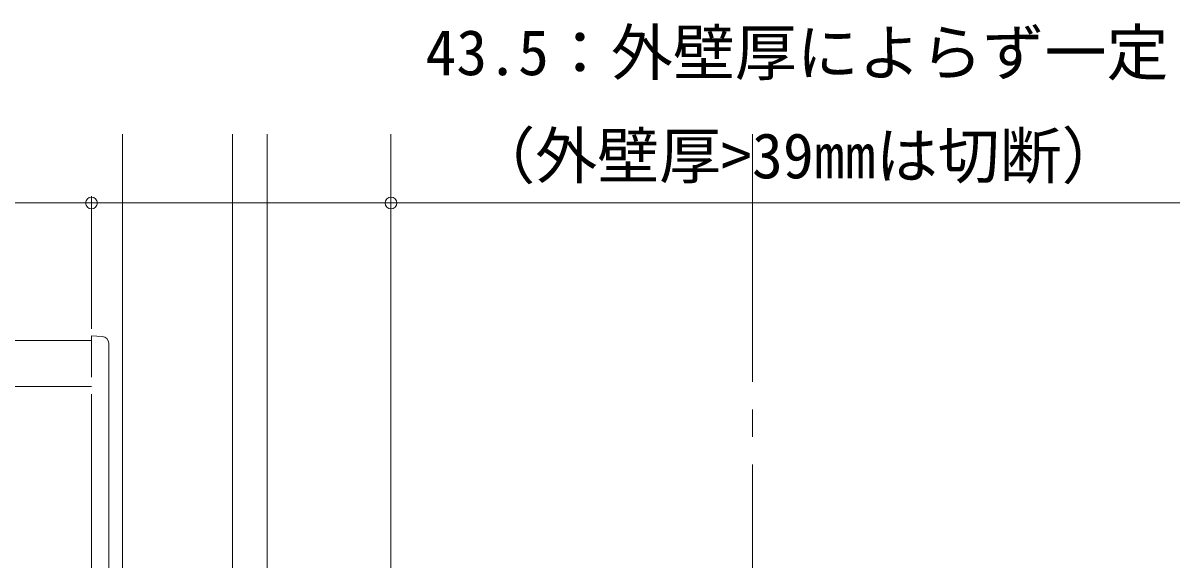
# Model space of a CAD drawing. Units: millimetres, scale not verified. Extents: x -693 to 693, y -1118 to 1123.
# Drawn here: x 360.5 to 528.6, y 695.5 to 773.6 of the extents above; entities that cross this region are included whole.
import ezdxf
from ezdxf.enums import TextEntityAlignment as Align

# ---------------------------------------------------------------- set-up
doc = ezdxf.new("R2010")
doc.units = ezdxf.units.MM
doc.header["$LTSCALE"] = 4
doc.linetypes.add('CHAIN2', pattern=[12, 9, -1, 1, -1])
for name, color, linetype, lineweight in [('0-2_YKK_ZWAK', 4, 'Continuous', 9), ('0-3_YKK_11', 3, 'Continuous', 9), ('0-4_YKK_12', 2, 'Continuous', 9), ('0-5_YKK_13', 6, 'Continuous', 9)]:
    doc.layers.add(name, color=color, linetype=linetype, lineweight=lineweight)
doc.styles.add('ＭＳ ゴシック', font='')
doc.styles.get('ＭＳ ゴシック').set_extended_font_data('MS Gothic')

msp = doc.modelspace()

# ---------------------------------------------------------------- linework, layer by layer
at = {"layer": '0-2_YKK_ZWAK'}
for p, q in [((372.957, 727.018), (372.957, 721.01)), ((372.957, 721.01), (372.957, 719.612)), ((370.457, 719.612), (370.457, 688.612)), ((372.957, 719.612), (372.957, 688.612))]:
    msp.add_line(p, q, dxfattribs=at)
msp.add_lwpolyline([(372.018, 728.017), (370.457, 728.112), (370.457, 722.097)], dxfattribs=at)
msp.add_arc((371.957, 727.018), 1, 0.00015, 86.50017, dxfattribs=at)
at = {"layer": '0-3_YKK_11'}
for p, q in [((374.957, 391.41), (374.957, 757.412)), ((390.957, 392.81), (390.957, 757.412)), ((395.957, 393.247), (395.957, 757.412)), ((413.957, -87.588), (413.957, 757.412))]:
    msp.add_line(p, q, dxfattribs=at)
at = {"layer": '0-4_YKK_12', "linetype": 'CHAIN2'}
msp.add_line((466.457, 757.412), (466.457, -87.588), dxfattribs=at)
at = {"layer": '0-4_YKK_12'}
for p, q in [((-382.043, 727.412), (370.457, 727.412)), ((-382.043, 720.747), (370.457, 720.747))]:
    msp.add_line(p, q, dxfattribs=at)
at = {"layer": '0-5_YKK_13'}
for p, q in [((370.457, 729.112), (370.457, 748.412)), ((370.457, 730.112), (370.457, 748.412)), ((370.457, 747.412), (308.957, 747.412))]:
    msp.add_line(p, q, dxfattribs=at)
msp.add_lwpolyline([(370.457, 747.412), (413.957, 747.412), (528.557, 747.412)], dxfattribs=at)
for centre in [(370.457, 747.412), (370.457, 747.412), (413.957, 747.412)]:
    msp.add_circle(centre, 0.85, dxfattribs=at)

# ---------------------------------------------------------------- texts
at = {"layer": '0-5_YKK_13', "style": 'ＭＳ ゴシック'}
for s, p in [('43.5：外壁厚によらず一定', (418.957, 764.012)), ('（外壁厚>39㎜は切断）', (425.917, 749.012))]:
    msp.add_text(s, height=6.598, dxfattribs=at).set_placement(p, align=Align.BOTTOM_LEFT)

doc.saveas('drawing.dxf')
